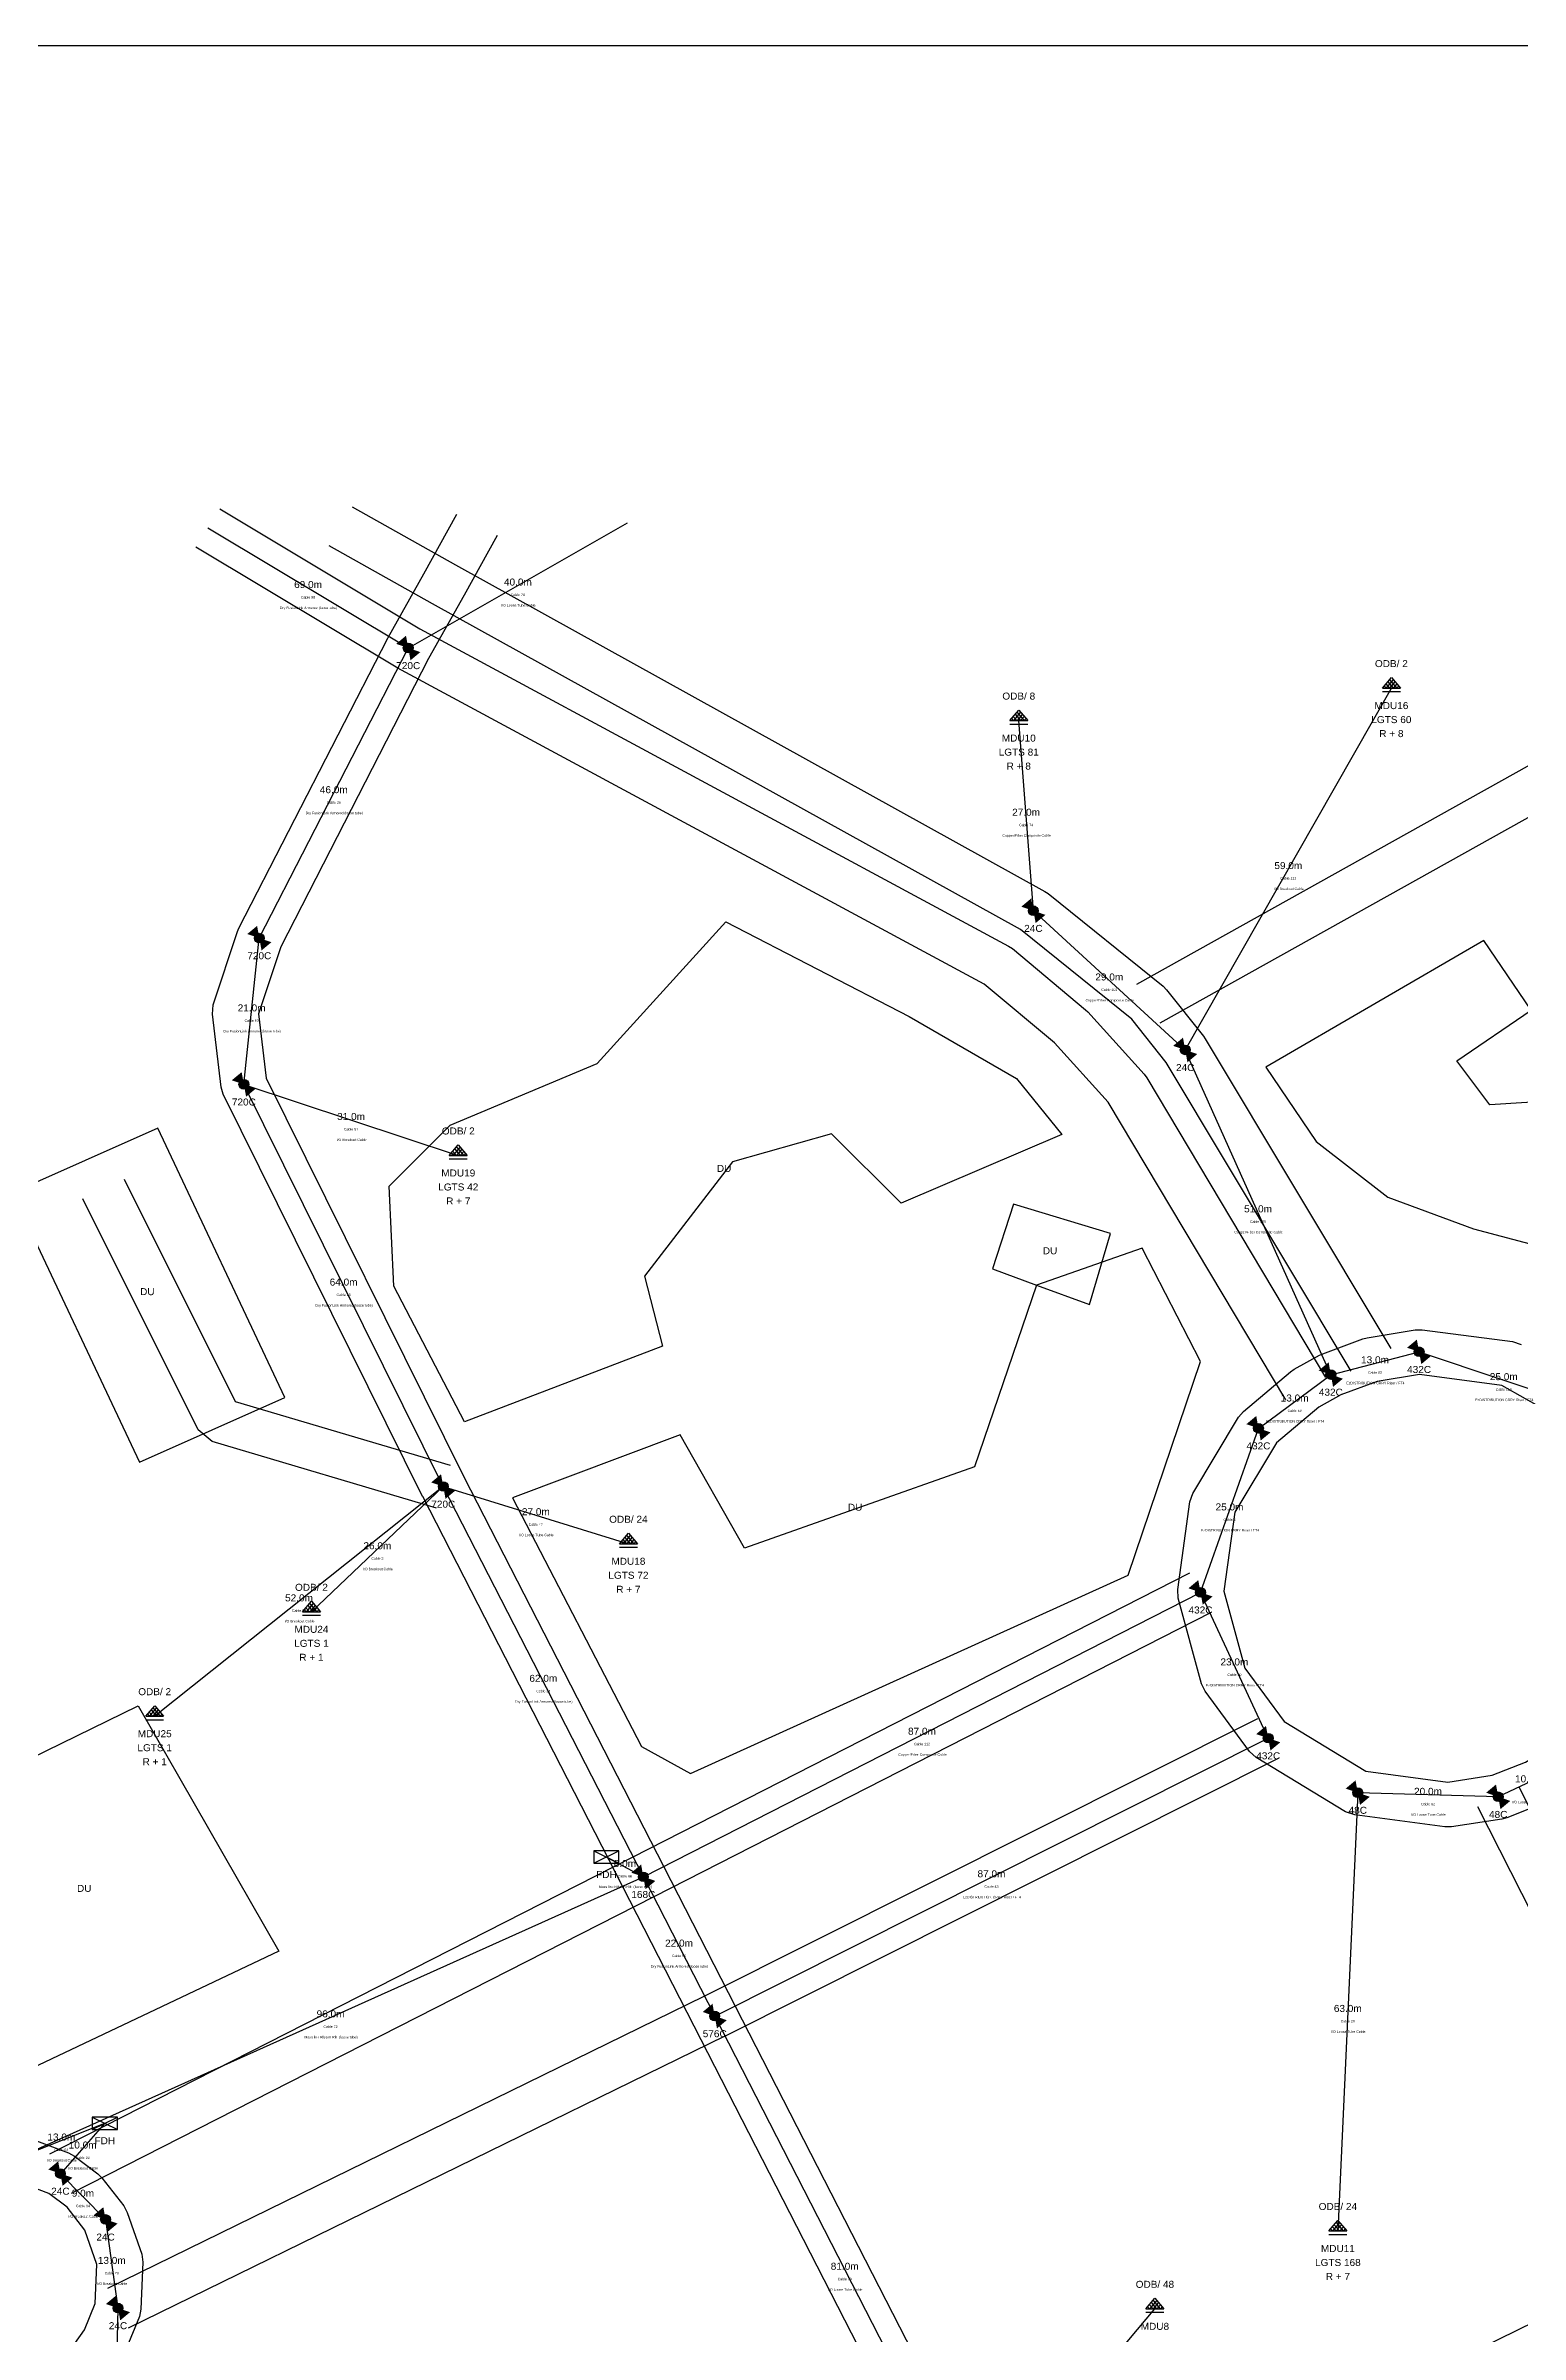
# Model space of a CAD drawing. Header units: millimetres. Extents: x -2012 to 1398, y -1200 to 746.
# Drawn here: x -248.5 to -13, y -64.3 to 301.1 of the extents above; entities that cross this region are included whole.
import ezdxf
from ezdxf.enums import TextEntityAlignment as Align

# ---------------------------------------------------------------- set-up
doc = ezdxf.new("R2010")
doc.units = ezdxf.units.MM
doc.styles.get("Standard").update_dxf_attribs({"font": 'arial.ttf'})

# ---------------------------------------------------------------- blocks, each defined once
blk = doc.blocks.new('big_block')
blk.add_lwpolyline([(-433, -292.94), (407, -292.94), (407, 301.06), (-433, 301.06)], close=True)
blk = doc.blocks.new('roads.block1.A4')
at = {"layer": 'roads', "color": 7}
for points in [[(18.12, 135.29), (138.16, 203.97)], [(51.04, -202.84), (27.07, -154.88), (-1.75, -97.2), (-7.34, -86.01), (-43.54, -13.56), (-53.49, 6.33), (-81.34, 62.08), (-81.36, 62.12), (-109.13, 119.55), (-109.43, 120.58), (-110.64, 131), (-110.51, 132.35), (-107.14, 142.82), (-106.96, 143.28), (-86.22, 184.71), (-86.16, 184.81), (-81.2, 193.91), (-76.61, 202.42)], [(-109.59, 203.16), (-81.74, 186.04), (0.25, 140.73), (0.78, 140.36), (10.96, 131.62), (11.28, 131.31), (19.13, 122.41), (19.49, 121.9), (44.37, 79.12)], [(-91.19, 203.44), (-76.8, 195.16), (5.28, 148.53), (5.74, 148.21), (21.75, 134.98), (22.25, 134.47), (27.38, 127.83), (27.61, 127.49), (53.47, 83.24)], [(38.83, 75.9), (14.12, 118.41), (6.62, 126.91), (-3.14, 135.29), (-84.9, 180.48), (-85.03, 180.55), (-112.94, 197.71)], [(-70.97, 199.38), (-75.57, 190.86), (-75.58, 190.85), (-80.52, 181.8), (-101.12, 140.63), (-104.2, 131.05), (-103.13, 121.85), (-75.6, 64.92), (-47.76, 9.19), (-37.82, -10.7), (-1.62, -83.15), (3.97, -94.34), (32.8, -152.02), (56.76, -199.98)], [(47.94, 80.01), (22.19, 124.08), (17.4, 130.27), (1.88, 143.1), (-79.97, 189.6), (-79.98, 189.61), (-94.38, 197.89)], [(141.34, 198.41), (21.3, 129.73)], [(-122.94, 107.42), (-107.48, 75.67), (-77.54, 66.57)], [(-79.41, 60.45), (-110.67, 69.95), (-112.62, 71.61), (-128.69, 104.62)], [(74.88, 18.33), (69.62, 16.22), (68.93, 16.03), (61.93, 14.92), (61, 14.91), (48.44, 16.61), (47.18, 17.06), (34.71, 24.84), (33.8, 25.69), (27.62, 34.31), (27.13, 35.36), (23.88, 47.56), (23.8, 48.81), (25.49, 61.33), (25.9, 62.51), (32.27, 73.44), (32.94, 74.25), (39.51, 79.93), (40.02, 80.29), (43.55, 82.29), (43.99, 82.5), (49.57, 84.62), (50.18, 84.78), (56.88, 85.91), (57.83, 85.93), (70.43, 84.23), (71.61, 83.83)], [(30.23, 48.59), (33.16, 37.57), (38.63, 29.94), (49.98, 22.86), (61.39, 21.32), (67.58, 22.3), (72.24, 24.17), (75.12, 25.97), (81.33, 31.06), (87.12, 40.93), (88.69, 52.38), (88.12, 56.51), (85.84, 63.08), (78.83, 72.24), (68.95, 77.97), (57.46, 79.52), (51.55, 78.52), (46.49, 76.6), (43.45, 74.88), (37.53, 69.76), (31.75, 59.84), (30.23, 48.59)], [(-133.28, -31.8), (-52.11, 10.59), (25.49, 51.22)], [(28.46, 45.55), (-49.14, 4.92), (-49.14, 4.92), (-130.32, -37.47)], [(-125.21, -50.98), (-42.13, -9.28), (34.94, 30.4)], [(37.87, 24.71), (-39.22, -14.98), (-39.25, -14.99), (-122.34, -56.7)], [(71.3, 20.61), (103.47, -44.29), (179.7, -198.45)], [(173.97, -201.29), (97.73, -47.13), (65.57, 17.77)], [(-0.33, -92.91), (99.16, -42.85), (99.39, -42.74), (107.4, -38.71), (174.02, -5.19)], [(-136.6, -29.37), (-130.66, -31.65), (-129.83, -32.11), (-126.6, -34.63), (-126.02, -35.22), (-122.97, -39.24), (-122.48, -40.15), (-120.47, -46.11), (-120.3, -47.27), (-120.58, -53.97), (-120.8, -55.01), (-122.63, -59.63)], [(-155.49, -51.7), (-154.22, -55.95), (-151.61, -59.71), (-146.92, -62.99), (-143.6, -64), (-138.98, -64.05), (-134.02, -62.38), (-129.78, -58.87), (-128.44, -56.94), (-126.95, -53.17), (-126.72, -47.6), (-128.38, -42.7), (-130.87, -39.42), (-133.39, -37.45), (-138.42, -35.52), (-142.19, -35.32), (-147.12, -36.6), (-151.7, -39.88), (-154.41, -43.93), (-155.39, -47.07), (-155.49, -51.7)]]:
    blk.add_lwpolyline(points, dxfattribs=at)
blk = doc.blocks.new('buildings.block1.A4')
at = {"layer": 'building', "color": 7}
for points in [[(-85.35, 92.16), (-86.01, 106.44), (-77.51, 115.13), (-57.05, 123.95), (-39.13, 144.18), (-13.61, 130.68), (1.33, 121.83), (7.66, 113.81), (-14.71, 104), (-24.4, 113.88), (-38.22, 109.9), (-50.45, 93.55), (-47.94, 83.59), (-75.54, 72.75), (-85.35, 92.16)], [(66.43, 141.5), (36.06, 123.42), (43.08, 112.8), (53.05, 104.85), (64.99, 100.34), (75.85, 97.39), (89.03, 96.24), (102.49, 97.17), (120.56, 103.6), (109.09, 128.03), (98.24, 120.97), (101.62, 112.72), (98.86, 111.11), (90.42, 116.84), (78.33, 118.74), (67.25, 118.06), (62.68, 124.33), (73.01, 131.58), (66.43, 141.5)], [(-138.45, 105.47), (-120.77, 67.01), (-100.54, 76.22), (-118.22, 114.7), (-138.45, 105.47)], [(-2.02, 94.62), (4.13, 92.29), (11.49, 89.52), (14.44, 99.66), (0.94, 103.87), (-2.02, 94.62)], [(-68.84, 61.9), (-50.88, 26.4), (-44.06, 22.55), (16.88, 50.88), (26.95, 81.37), (18.84, 97.59), (4.13, 92.29), (-4.5, 66.35), (-36.55, 54.7), (-45.51, 70.91), (-68.84, 61.9)], [(-155.18, 15.08), (-120.96, 32.18), (-101.38, -2.83), (-138.47, -20.91), (-155.18, 15.08)]]:
    blk.add_lwpolyline(points, dxfattribs=at)
at = {"color": 7}
for p in [(-39.18, 108.47), (6.21, 96.7), (-119.5, 90.86), (-20.94, 60.07), (-128.28, 5.63)]:
    blk.add_text('DU ', height=1, dxfattribs=at).set_placement(p, align=Align.CENTER)
blk = doc.blocks.new('cables.block1.A4')
at = {"color": 1}
for points in [[(-83.36, 183.28), (-52.82, 201.17)], [(-4.48, -84.58), (20.62, -53.93)]]:
    blk.add_lwpolyline(points, dxfattribs=at)
at = {"color": 18}
for points in [[(-83.36, 183.28), (-111.27, 200.43)], [(-50.62, 7.76), (-40.68, -12.13)]]:
    blk.add_lwpolyline(points, dxfattribs=at)
at = {"color": 19}
for points in [[(-104.1, 141.84), (-83.36, 183.28)], [(-106.25, 120.95), (-104.1, 141.84)], [(-78.48, 63.51), (-106.25, 120.95)]]:
    blk.add_lwpolyline(points, dxfattribs=at)
at = {"color": 2}
for points in [[(24.84, 125.87), (53.55, 177.57)], [(-106.25, 120.95), (-76.39, 110.81)], [(-78.48, 63.51), (-118.67, 30.72)], [(-78.48, 63.51), (-96.84, 45.63)], [(-137.74, -32.36), (-125.61, -27.42)], [(-125.61, -27.42), (-131.8, -34.63)], [(-131.8, -34.63), (-125.51, -41.18)], [(-125.51, -41.18), (-123.78, -53.84)], [(-123.78, -53.84), (-124.36, -79.08)]]:
    blk.add_lwpolyline(points, dxfattribs=at)
at = {"color": 11}
for points in [[(3.7, 145.75), (1.66, 172.93)], [(24.84, 125.87), (3.7, 145.75)]]:
    blk.add_lwpolyline(points, dxfattribs=at)
at = {"color": 6}
for points in [[(45.12, 79.5), (24.84, 125.87)], [(-50.62, 7.76), (26.97, 48.39)]]:
    blk.add_lwpolyline(points, dxfattribs=at)
at = {"color": 16}
for points in [[(45.12, 79.5), (57.41, 82.75)], [(57.41, 82.75), (80.99, 74.69)], [(36.4, 27.56), (26.97, 48.39)], [(-40.68, -12.13), (36.4, 27.56)]]:
    blk.add_lwpolyline(points, dxfattribs=at)
at = {"color": 15}
for points in [[(35.04, 71.83), (45.12, 79.5)], [(26.97, 48.39), (35.04, 71.83)]]:
    blk.add_lwpolyline(points, dxfattribs=at)
at = {"color": 7}
blk.add_lwpolyline([(-50.62, 7.76), (-78.48, 63.51)], dxfattribs=at)
at = {"color": 13}
for points in [[(-78.48, 63.51), (-52.7, 55.35)], [(76.99, 23.36), (68.43, 19.19)], [(48.87, 19.78), (46.1, -42.81)], [(68.43, 19.19), (48.87, 19.78)]]:
    blk.add_lwpolyline(points, dxfattribs=at)
at = {"color": 14}
for points in [[(-55.76, 10.6), (-50.62, 7.76)], [(-55.76, 10.6), (-50.62, 7.76)], [(-137.74, -32.36), (-50.62, 7.76)]]:
    blk.add_lwpolyline(points, dxfattribs=at)
at = {"color": 0}
blk.add_lwpolyline([(-40.68, -12.13), (-4.48, -84.58)], dxfattribs=at)
at = {"color": 7}
for s, height, p in [('69.0m', 1, (-97.31, 191.86)), ('40.0m', 1, (-68.09, 192.22)), (' Dry FusionLink Armored (loose tube)', 0.35, (-97.31, 188.86)), ('Cable 98', 0.35, (-97.31, 190.36)), (' I/O Loose Tube Cable', 0.35, (-68.09, 189.22)), ('Cable 78', 0.35, (-68.09, 190.72)), ('46.0m', 1, (-93.73, 162.56)), (' Dry FusionLink Armored (loose tube)', 0.35, (-93.73, 159.56)), ('Cable 26', 0.35, (-93.73, 161.06)), ('27.0m', 1, (2.68, 159.34)), (' Copper/Fiber Composite Cable', 0.35, (2.68, 156.34)), ('Cable 74', 0.35, (2.68, 157.84)), ('59.0m', 1, (39.2, 151.72)), ('Cable 113', 0.35, (39.2, 150.22)), (' I/O Breakout Cable', 0.35, (39.2, 148.72)), ('29.0m', 1, (14.27, 135.81)), ('Cable 101', 0.35, (14.27, 134.31)), ('21.0m', 1, (-105.17, 131.39)), (' Copper/Fiber Composite Cable', 0.35, (14.27, 132.81)), (' Dry FusionLink Armored (loose tube)', 0.35, (-105.17, 128.39)), ('Cable 93', 0.35, (-105.17, 129.89)), ('31.0m', 1, (-91.32, 115.88)), ('Cable 51', 0.35, (-91.32, 114.38)), (' I/O Breakout Cable', 0.35, (-91.32, 112.88)), ('51.0m', 1, (34.98, 102.69)), (' Copper/Fiber Composite Cable', 0.35, (34.98, 99.69)), ('Cable 105', 0.35, (34.98, 101.19)), ('64.0m', 1, (-92.36, 92.23)), (' Dry FusionLink Armored (loose tube)', 0.35, (-92.36, 89.23)), ('Cable 33', 0.35, (-92.36, 90.73)), ('13.0m', 1, (51.27, 81.13)), ('Cable 83', 0.35, (51.27, 79.63)), ('25.0m', 1, (69.2, 78.72)), ('13.0m', 1, (40.08, 75.67)), (' EzDISTRIBUTION CRRY Riser / FT4', 0.35, (51.27, 78.13)), ('Cable 110', 0.35, (69.2, 77.22)), ('Cable 53', 0.35, (40.08, 74.17)), (' EzDISTRIBUTION CRRY Riser / FT4', 0.35, (69.2, 75.72)), (' EzDISTRIBUTION CRRY Riser / FT4', 0.35, (40.08, 72.67)), ('25.0m', 1, (31.01, 60.11)), ('27.0m', 1, (-65.59, 59.43)), ('Cable 47', 0.35, (-65.59, 57.93)), (' EzDISTRIBUTION CRRY Riser / FT4', 0.35, (31.01, 57.11)), ('Cable 5', 0.35, (31.01, 58.61)), ('26.0m', 1, (-87.66, 54.57)), (' I/O Loose Tube Cable', 0.35, (-65.59, 56.43)), (' I/O Breakout Cable', 0.35, (-87.66, 51.57)), ('Cable 3', 0.35, (-87.66, 53.07)), ('52.0m', 1, (-98.57, 47.12)), ('Cable 86', 0.35, (-98.57, 45.62)), (' I/O Breakout Cable', 0.35, (-98.57, 44.12)), ('23.0m', 1, (31.69, 37.97)), ('62.0m', 1, (-64.55, 35.63)), (' EzDISTRIBUTION CRRY Riser / FT4', 0.35, (31.69, 34.97)), ('Cable 90', 0.35, (31.69, 36.47)), (' Dry FusionLink Armored (loose tube)', 0.35, (-64.55, 32.63)), ('Cable 34', 0.35, (-64.55, 34.13)), ('87.0m', 1, (-11.82, 28.07)), ('Cable 112', 0.35, (-11.82, 26.57)), (' Copper/Fiber Composite Cable', 0.35, (-11.82, 25.07)), ('20.0m', 1, (58.65, 19.49)), ('10.0m', 1, (72.71, 21.28)), (' I/O Loose Tube Cable', 0.35, (58.65, 16.49)), ('Cable 92', 0.35, (58.65, 17.99)), (' I/O Loose Tube Cable', 0.35, (72.71, 18.28)), ('0.0m', 1, (-53.19, 9.18)), ('6.0m', 1, (-53.19, 9.18)), (' Mass link Ribbon Rilt  (loose tube)', 0.35, (-53.19, 6.18)), (' Mass link Ribbon Rilt  (loose tube)', 0.35, (-53.19, 6.18)), ('Cable 65', 0.35, (-53.19, 7.68)), ('Cable 66', 0.35, (-53.19, 7.68)), ('87.0m', 1, (-2.14, 7.71)), ('Cable 43', 0.35, (-2.14, 6.21)), (' EzDISTRIBUTION CRRY Riser / FT4', 0.35, (-2.14, 4.71)), ('22.0m', 1, (-45.65, -2.19)), (' Dry FusionLink Armored (loose tube)', 0.35, (-45.65, -5.19)), ('Cable 56', 0.35, (-45.65, -3.69)), ('96.0m', 1, (-94.18, -12.3)), ('63.0m', 1, (47.48, -11.52)), ('Cable 29', 0.35, (47.48, -13.02)), (' Mass link Ribbon Rilt  (loose tube)', 0.35, (-94.18, -15.3)), ('Cable 72', 0.35, (-94.18, -13.8)), (' I/O Loose Tube Cable', 0.35, (47.48, -14.52)), ('13.0m', 1, (-131.67, -29.89)), ('Cable 54', 0.35, (-131.67, -31.39)), ('10.0m', 1, (-128.7, -31.03)), (' I/O Breakout Cable', 0.35, (-131.67, -32.89)), (' I/O Breakout Cable', 0.35, (-128.7, -34.03)), ('Cable 22', 0.35, (-128.7, -32.53)), ('9.0m', 1, (-128.66, -37.91)), (' I/O Breakout Cable', 0.35, (-128.66, -40.91)), ('Cable 94', 0.35, (-128.66, -39.41)), ('13.0m', 1, (-124.65, -47.51)), ('81.0m', 1, (-22.58, -48.35)), (' I/O Breakout Cable', 0.35, (-124.65, -50.51)), ('Cable 70', 0.35, (-124.65, -49.01)), ('Cable 79', 0.35, (-22.58, -49.85)), (' I/O Loose Tube Cable', 0.35, (-22.58, -51.35))]:
    blk.add_text(s, height=height, dxfattribs=at).set_placement(p, align=Align.CENTER)
blk = doc.blocks.new('The door')
at = {"color": 1, "lineweight": 30, "true_color": 0xff0000}
for p, q in [((-1.25, 0), (0, 1.5)), ((-1.25, 0), (1.25, 0)), ((-1.01, 0.29), (-0.76, 0)), ((-0.76, 0.59), (-0.26, 0)), ((0.25, 1.2), (-0.75, 0)), ((-0.5, 0.9), (0.24, 0)), ((-0.25, 1.2), (0.75, 0)), ((0.5, 0.9), (-0.24, 0)), ((0, 1.5), (1.25, 0)), ((0.76, 0.59), (0.26, 0)), ((1.01, 0.29), (0.76, 0)), ((-1.25, -0.5), (1.25, -0.5))]:
    blk.add_line(p, q, dxfattribs=at)
blk = doc.blocks.new('subscriber_dwelling.block1.A4')
for p in [(53.55, 177.57), (1.66, 172.93), (-76.39, 110.81), (-52.7, 55.35), (-96.84, 45.63), (-118.67, 30.72), (46.1, -42.81), (20.62, -53.93)]:
    blk.add_blockref('The door', p)
at = {"color": 7}
for s, p in [('ODB/ 2', (53.55, 180.57)), ('ODB/ 8', (1.66, 175.93)), ('MDU16', (53.55, 174.57)), ('LGTS 60', (53.55, 172.57)), ('LGTS 81', (1.66, 167.93)), ('MDU10', (1.66, 169.93)), ('R + 8', (53.55, 170.57)), ('R + 8', (1.66, 165.93)), ('ODB/ 2', (-76.39, 113.81)), ('MDU19', (-76.39, 107.81)), ('LGTS 42', (-76.39, 105.81)), ('R + 7', (-76.39, 103.81)), ('ODB/ 24', (-52.7, 58.35)), ('LGTS 72', (-52.7, 50.35)), ('MDU18', (-52.7, 52.35)), ('ODB/ 2', (-96.84, 48.63)), ('R + 7', (-52.7, 48.35)), ('LGTS 1', (-96.84, 40.63)), ('MDU24', (-96.84, 42.63)), ('R + 1', (-96.84, 38.63)), ('ODB/ 2', (-118.67, 33.72)), ('MDU25', (-118.67, 27.72)), ('LGTS 1', (-118.67, 25.72)), ('R + 1', (-118.67, 23.72)), ('ODB/ 24', (46.1, -39.81)), ('LGTS 168', (46.1, -47.81)), ('MDU11', (46.1, -45.81)), ('ODB/ 48', (20.62, -50.93)), ('R + 7', (46.1, -49.81)), ('MDU8', (20.62, -56.93))]:
    blk.add_text(s, height=1, dxfattribs=at).set_placement(p, align=Align.CENTER)
blk = doc.blocks.new('Closure')
at = {"lineweight": 25, "true_color": 0xff0000}
h = blk.add_hatch(color=1, dxfattribs=at)
h.paths.add_polyline_path([(0, 0.02), (-0.31, 1.77), (-1.68, 0.6)], flags=0)
h.paths.add_polyline_path([(1.68, -0.57), (0, 0.02), (0.31, -1.74)], flags=0)
h = blk.add_hatch(color=1, dxfattribs=at)
edge = h.paths.add_edge_path(flags=0)
edge.add_arc((0, 0.02), 0.685, 180, 360)
edge.add_arc((0, 0.02), 0.685, 0, 180)
at = {"color": 12, "lineweight": 25, "true_color": 0xcc0000}
for centre, radius in [((0, 0.02), 0.685), ((0, 0), 0.648)]:
    blk.add_circle(centre, radius, dxfattribs=at)
blk = doc.blocks.new('splicers.block1.A4')
for p in [(-83.36, 183.28), (3.7, 145.75), (-104.1, 141.84), (24.84, 125.87), (-106.25, 120.95), (57.41, 82.75), (45.12, 79.5), (35.04, 71.83), (-78.48, 63.51), (26.97, 48.39), (36.4, 27.56), (48.87, 19.78), (68.43, 19.19), (-50.62, 7.76), (-40.68, -12.13), (-131.8, -34.63), (-125.51, -41.18), (-123.78, -53.84)]:
    blk.add_blockref('Closure', p)
at = {"color": 7}
for s, p in [('720C', (-83.36, 180.28)), ('24C', (3.7, 142.75)), ('720C', (-104.1, 138.84)), ('24C', (24.84, 122.87)), ('720C', (-106.25, 117.95)), ('432C', (57.41, 79.75)), ('432C', (45.12, 76.5)), ('432C', (35.04, 68.83)), ('720C', (-78.48, 60.51)), ('432C', (26.97, 45.39)), ('432C', (36.4, 24.56)), ('48C', (48.87, 16.78)), ('48C', (68.43, 16.19)), ('168C', (-50.62, 4.76)), ('576C', (-40.68, -15.13)), ('24C', (-131.8, -37.63)), ('24C', (-125.51, -44.18)), ('24C', (-123.78, -56.84))]:
    blk.add_text(s, height=1, dxfattribs=at).set_placement(p, align=Align.CENTER)
blk = doc.blocks.new('OCC')
at = {"layer": '0-ZTE-OCC', "color": 6, "lineweight": 30, "true_color": 0xff00ff}
for p, q in [((-3.5, 1.75), (3.5, -1.75)), ((-3.5, -1.75), (3.5, 1.75))]:
    blk.add_line(p, q, dxfattribs=at)
blk.add_lwpolyline([(3.5, 1.75), (-3.5, 1.75), (-3.5, -1.75), (3.5, -1.75)], close=True, dxfattribs=at)
blk = doc.blocks.new('fdh.block1.A4')
at = {"xscale": 0.5, "yscale": 0.5}
for p in [(-55.76, 10.6), (-125.61, -27.42)]:
    blk.add_blockref('OCC', p, dxfattribs=at)
at = {"color": 7}
for p in [(-55.76, 7.6), (-125.61, -30.42)]:
    blk.add_text('FDH', height=1, dxfattribs=at).set_placement(p, align=Align.CENTER)

msp = doc.modelspace()

# ---------------------------------------------------------------- block references
msp.add_blockref('big_block', (0, 0))
at = {"xscale": 1.14698558432, "yscale": 1.11786409288}
for name in ['roads.block1.A4', 'cables.block1.A4', 'splicers.block1.A4', 'subscriber_dwelling.block1.A4', 'buildings.block1.A4', 'fdh.block1.A4']:
    msp.add_blockref(name, (-95, 0), dxfattribs=at)

doc.saveas('drawing.dxf')
